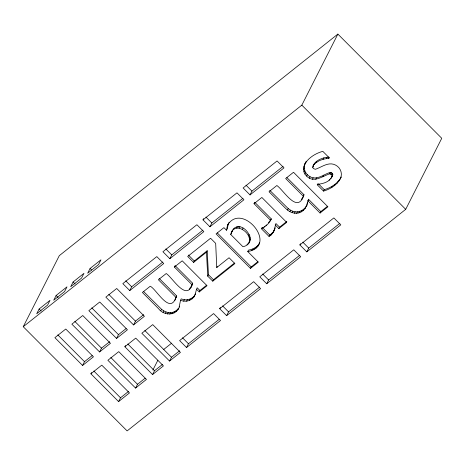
<?xml version="1.0" encoding="UTF-8"?>
<svg xmlns="http://www.w3.org/2000/svg" width="465" height="465" viewBox="0 0 465 465"><rect width="100%" height="100%" fill="white"/><g stroke="black" fill="none" stroke-linecap="round" stroke-linejoin="round"><path stroke-width="0.7" d="M249.211 242.067C252.077 232.488 233.872 220.515 230.745 234.494L242.945 246.735C261.342 242.596 239.533 215.545 231.773 231.75M339.031 180.891L341.136 177.037C338.055 184.309 330.888 188.935 323.541 191.103L317.264 184.803L317.938 184.268C323.338 183.727 330.51 181.676 332.115 175.817L331.574 174.695L329.639 173.805C322.367 176.281 313.445 183.379 306.563 176.055C302.238 172.172 303.174 165.65 306.354 161.378M331.789 177.229L332.835 174.392L332.295 173.271L330.359 172.387C323.727 174.172 317.194 180.565 310.068 176.764C305.273 174.247 302.738 168.196 305.284 163.221M195.538 293.921C193.126 299.14 186.378 301.21 181.245 298.861L180.525 300.28L179.141 307.069M254.744 202.269L271.368 218.945C269.462 223.421 265.527 226.467 261.44 228.803L269.026 236.412C274.042 233.982 274.548 228.146 275.925 223.514L279.575 227.176L278.855 228.594L275.204 224.938M340.415 178.461C342.845 173.515 340.444 167.51 335.608 165.098C328.517 161.343 321.844 167.168 315.317 169.312L313.352 168.51L312.736 167.394C314.137 160.448 322.472 157.571 328.778 157.089M313.457 165.97L313.643 164.668M259.534 243.003C257.459 247.188 252.902 249.403 248.467 250.129L247.746 251.548L258.313 262.15L250.484 268.381L216.08 233.872L223.909 227.641L226.496 230.233L227.792 224.752L229.158 222.282M228.513 223.334L227.216 228.815L226.496 230.233M286.899 177.595L303.994 194.748C297.74 214.888 284.109 190.604 276.867 185.518L269.037 191.749L285.196 207.96C289.056 212.174 295.519 215.068 300.925 212.011C306.098 209.703 306.958 203.955 308.481 199.253L320.798 211.604L320.077 213.022L307.76 200.671M308.254 200.485L308.481 199.253M196.468 289.189L199.212 291.939L199.933 290.52L197.189 287.771C195.312 291.45 195.806 296.374 191.969 298.937C188.744 301.5 184.274 301.849 180.525 300.28M247.746 251.548C278.901 246.072 242.521 201.711 227.792 224.752M307.249 204.321L307.691 203.002M273.716 231.506L275.013 228.42M179.595 306.173C176.938 315.973 163.965 316.119 158.565 308.684L142.406 292.468L150.236 286.242C156.38 289.061 169.841 315.142 175.991 297.408L158.391 279.75L166.226 273.525C172.887 277.913 186.907 302.924 192.702 283.266L175.102 265.614M191.034 287.248L192.702 283.266M231.465 233.075L232.494 230.326M159.117 278.332L176.712 295.984L174.852 300.361M302.029 199.189L303.994 194.748M23.25 326.715L59.293 255.669L337.875 34.085L441.75 138.285L405.707 209.331L127.125 430.916L23.25 326.715L301.832 105.137L337.875 34.085M39.124 309.004L36.723 313.741L47.593 305.092L49.999 300.355L39.124 309.004L41.141 311.021M56.114 295.49L53.708 300.227L64.583 291.578L66.983 286.847L56.114 295.49L58.125 297.513M73.098 281.982L70.697 286.719L81.567 278.07L83.973 273.333L73.098 281.982L75.115 283.999M90.088 268.468L87.682 273.205L98.557 264.562L100.957 259.825L90.088 268.468L91.599 269.985M82.584 365.461L93.453 356.812L65.757 329.028L54.882 337.671L82.584 365.461L84.502 361.671L92.117 355.615M129.752 290.573L163.727 263.556L156.804 256.604L122.83 283.627L129.752 290.573L131.676 286.789L162.82 262.016M99.568 351.947L110.443 343.304L82.741 315.514L71.872 324.163L99.568 351.947L101.492 348.157L109.647 341.676M90.89 373.796L101.765 365.147L129.462 392.931L118.592 401.58L90.89 373.796L91.535 372.529M116.558 338.439L127.427 329.79L99.731 302.006L88.856 310.649L116.558 338.439L118.476 334.649L126.091 328.592M133.542 324.925L144.412 316.281L116.715 288.492L105.846 297.141L133.542 324.925L135.466 321.135L143.621 314.654M124.864 346.774L135.739 338.125L163.436 365.914L152.567 374.558L124.864 346.774L125.509 345.512M169.841 258.691L203.815 231.669L196.893 224.723L162.919 251.745L169.841 258.691L171.765 254.901L202.909 230.129M191.981 284.69L174.381 267.032L174.863 266.085M203.007 219.858L236.981 192.835L243.904 199.781L209.93 226.804L203.007 219.858L203.647 218.597M160.826 310.719L161.547 309.301L143.633 291.555M163.081 312.288L163.802 310.87L161.547 309.301M118.592 401.58L120.516 397.79L128.666 391.303M165.325 313.387L166.046 311.969C170.469 313.84 175.764 312.091 178.537 308.254L177.816 309.678M209.93 226.804L211.854 223.014L242.997 198.247M193.609 262.4L194.329 260.981L207.192 250.745L208.454 274.716L207.733 276.14L212.749 281.174L234.877 263.574L229.065 257.738L216.76 267.526L215.679 243.375L210.569 238.254L187.68 256.459L193.609 262.4L206.472 252.164L207.192 250.745M167.557 314.02L168.278 312.596M175.991 297.408L176.712 295.984M169.754 314.166L170.475 312.747M171.887 313.823L172.608 312.404M135.577 388.072L146.452 379.423L118.749 351.639L107.88 360.282L135.577 388.072L137.501 384.282L145.109 378.225M173.951 312.992L174.671 311.573M175.956 311.672L176.677 310.248M189.278 289.503L189.755 288.556M183.634 301.169L184.355 299.745M186.628 301.215L187.349 299.797M152.892 370.03L157.815 360.334M189.429 300.466L190.15 299.042M226.99 227.222L227.711 225.798M152.567 374.558L154.485 370.768L162.64 364.287M191.969 298.937L192.69 297.513M193.876 297.013L194.597 295.589M250.019 194.916L283.993 167.894L277.07 160.948L243.096 187.97L250.019 194.916L251.943 191.127L283.086 166.36M230.745 234.494L231.227 233.546M233.61 229.547L234.331 228.123M236.377 228.088L237.098 226.67M216.76 267.526L217.236 266.579M169.551 361.049L180.426 352.4L152.723 324.617L141.854 333.26L169.551 361.049L171.475 357.26L179.63 350.773M237.789 227.891L238.51 226.472M239.225 228.053L239.946 226.629M212.749 281.174L213.47 279.756L234.465 263.056M270.647 220.369L254.024 203.687L254.5 202.74M242.3 229.472L243.021 228.053M186.541 347.535L220.515 320.513L213.586 313.567L179.612 340.589L186.541 347.535L188.459 343.745L219.038 319.426M248.473 235.802L249.194 234.383M249.257 237.452L249.978 236.034M249.659 239.068L250.379 237.644M247.008 244.7L247.49 243.753M249.653 240.614L250.373 239.19M248.327 243.428L249.932 240.649M219.701 308.702L253.675 281.68L260.603 288.631L226.629 315.648L219.701 308.702L220.346 307.441M261.679 228.332L262.161 227.385L269.747 234.994L269.026 236.412M251.821 250.472L252.542 249.054M263.998 227.245L264.48 226.298M253.774 249.566L254.495 248.141M265.928 225.874L266.41 224.926M255.884 248.101L256.604 246.677M257.755 246.194L258.476 244.776M259.168 243.834L259.65 242.887M250.484 268.381L251.205 266.957L257.918 261.621M226.629 315.648L228.548 311.864L259.691 287.091M304.563 164.639L306.47 161.239M303.744 167.144L304.465 165.72M303.535 169.597L304.255 168.173M270.002 235.755L270.723 234.337L273.164 232.099L274.437 230.088M270.956 235.04L271.676 233.616M274.67 228.734L275.152 227.786M272.444 233.517L273.164 232.099M303.936 171.899L304.656 170.475M304.941 174.05L305.662 172.631M287.521 210.046L288.242 208.622L269.758 190.33M306.563 176.055L307.284 174.637M289.84 211.616L290.561 210.197L288.242 208.622M312.922 166.086L314.66 163.157M312.736 167.394L313.218 166.447M313.939 164.581L315.811 162.855L316.531 161.436M309.341 178.182L310.068 176.764M292.136 212.679L292.857 211.255C298.327 213.296 304.645 210.128 307.028 204.978L306.307 206.402M294.426 213.226L295.147 211.808M312.428 179.287L313.148 177.863M315.811 162.855L319.472 160.599L323.099 159.286L323.82 157.862M296.67 213.284L297.391 211.866M298.838 212.883L299.559 211.459M315.828 179.321L316.549 177.897M323.099 159.286L326.354 158.623L327.075 157.205M300.925 212.011L301.646 210.587M326.354 158.623L328.627 158.466L329.104 157.519M302.936 210.674L303.657 209.256M307.191 203.763L307.667 202.816M266.718 283.766L300.692 256.744L293.764 249.798L259.79 276.82L266.718 283.766L268.636 279.977L299.78 255.204M304.947 208.675L305.668 207.256M317.264 184.803L317.746 183.855M322.908 176.636L323.628 175.212M329.639 173.805L330.359 172.387M330.65 174.026L331.371 172.608M331.574 174.695L332.295 173.271M323.541 191.103L324.262 189.679C330.278 187.889 335.974 184.57 339.752 179.473M329.139 180.286L329.621 179.339M332.115 175.817L332.835 174.392M330.743 178.769L332.51 175.805M299.878 244.933L333.853 217.911L340.781 224.857L306.807 251.879L299.878 244.933L300.518 243.672M331.65 187.581L332.37 186.157M334.469 185.593L335.189 184.175M337.049 183.268L337.77 181.85M306.807 251.879L308.725 248.089L339.869 223.316M271.368 218.945L268.468 222.741M189.999 288.085L191.754 285.83M305.987 162.186C310.132 156.752 316.276 153.154 322.797 151.334L329.342 157.897L328.627 158.466M301.396 199.322L302.75 197.77M174.381 267.032L182.216 260.807L207.041 285.713L199.212 291.939M254.024 203.687L261.853 197.462L286.684 222.369L278.855 228.594M199.933 290.52L206.646 285.179M279.575 227.176L286.847 221.392M320.798 211.604L327.511 206.262M320.077 213.022L327.912 206.797L293.508 172.282L285.673 178.514L303.273 196.166M163.633 349.535L171.591 343.205M269.747 234.994L270.723 234.337M290.561 210.197L292.857 211.255M163.802 310.87L166.046 311.969M301.832 105.137L405.707 209.331M318.467 183.867L324.262 189.679M246.008 185.175L251.943 191.127M302.791 242.137L308.725 248.089M205.919 217.062L211.854 223.014M262.702 274.019L268.636 279.977M217.306 232.953L251.205 266.957M208.454 274.716L213.47 279.756M188.401 255.035L194.329 260.981M165.831 248.944L171.765 254.901M222.613 305.906L228.548 311.864M125.742 280.831L131.676 286.789M182.524 337.793L188.459 343.745M108.793 294.38L135.466 321.135M144.801 330.499L171.475 357.26M91.803 307.888L118.476 334.649M127.811 344.013L154.485 370.768M74.819 321.402L101.492 348.157M110.827 357.521L137.501 384.282M57.829 334.91L84.502 361.671M93.843 371.035L120.516 397.79M206.472 252.164L207.733 276.14"/></g></svg>
